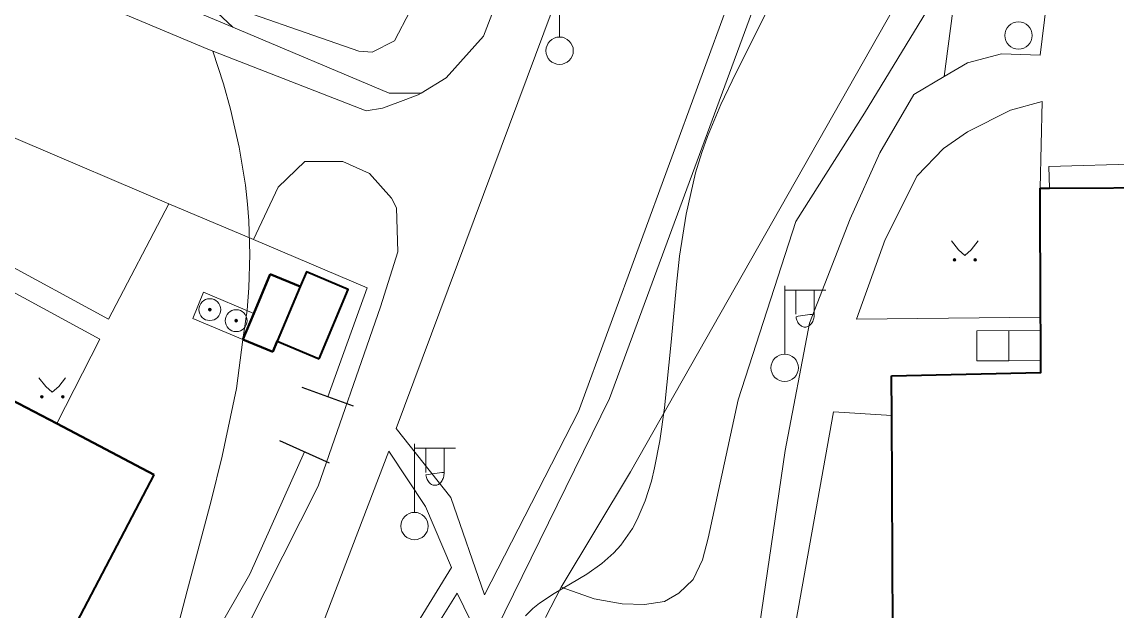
# Model space of a CAD drawing. Extents: x 1000 to 4000, y -5000 to -1000.
# Drawn here: x 1431.4 to 1511.5, y -4206 to -4163 of the extents above; entities that cross this region are included whole.
import ezdxf

# ---------------------------------------------------------------- set-up
doc = ezdxf.new("R2010")
doc.units = 0
doc.header["$MEASUREMENT"] = 0
for name, color, linetype in [('11', 7, 'CONTINUOUS'), ('СЛОЙ_11', 7, 'CONTINUOUS'), ('СЛОЙ_24', 7, 'CONTINUOUS'), ('СЛОЙ_3', 7, 'CONTINUOUS'), ('СЛОЙ_37', 7, 'CONTINUOUS'), ('СЛОЙ_41', 7, 'CONTINUOUS'), ('СЛОЙ_50', 7, 'CONTINUOUS'), ('СЛОЙ_6', 7, 'CONTINUOUS'), ('СЛОЙ_7', 7, 'CONTINUOUS')]:
    doc.layers.add(name, color=color, linetype=linetype)

# ---------------------------------------------------------------- blocks, each defined once
blk = doc.blocks.new('VOROTA')
at = {"layer": '11', "color": 3, "linetype": 'Continuous'}
blk.add_line((0, -2.001), (0, 2), dxfattribs=at)

msp = doc.modelspace()

# ---------------------------------------------------------------- linework, layer by layer
at = {"layer": 'СЛОЙ_11', "color": 253, "linetype": 'Continuous', "lineweight": 0}
for points in [[(1470.859, -4204.285), (1475.915, -4195.847), (1501.73, -4150.374)], [(1446.853, -4163.351), (1432.747, -4157.413)], [(1460.614, -4168.165), (1458.289, -4168.165), (1446.853, -4163.351)], [(1429.139, -4170.713), (1442.178, -4176.252)], [(1442.178, -4176.252), (1448.359, -4178.877)], [(1448.359, -4178.877), (1456.682, -4182.412)], [(1456.682, -4182.412), (1453.799, -4190.379)], [(1452.11, -4194.399), (1448.104, -4203.334), (1427.353, -4239.493)], [(1469.701, -4206.515), (1470.859, -4204.285)]]:
    msp.add_lwpolyline(points, dxfattribs=at)
at = {"layer": 'СЛОЙ_24', "color": 253, "linetype": 'Continuous', "lineweight": 0}
for p, q in [((1472.132, -4191.435), (1488.691, -4146.302)), ((1474.39, -4190.498), (1490.379, -4147.101)), ((1505.856, -4175.123), (1506.012, -4168.783)), ((1422.845, -4176.596), (1437.771, -4184.698)), ((1442.178, -4176.252), (1437.771, -4184.698)), ((1437.136, -4186.164), (1434.006, -4192.333)), ((1495.014, -4191.738), (1490.771, -4191.478))]:
    msp.add_line(p, q, dxfattribs=at)
for points in [[(1458.803, -4192.69), (1477.256, -4143.176)], [(1470.392, -4150.157), (1466.585, -4160.29), (1465.192, -4163.996), (1462.456, -4167.059)], [(1433.414, -4160.052), (1445.026, -4164.948), (1456.615, -4169.465), (1457.788, -4169.27), (1458.921, -4168.859), (1460.396, -4168.296), (1460.614, -4168.165)], [(1508.325, -4161.898), (1506.338, -4161.614), (1505.857, -4165.388), (1503.048, -4165.307), (1500.56, -4165.95), (1498.861, -4166.956)], [(1460.614, -4168.165), (1462.456, -4167.059)], [(1498.861, -4166.956), (1496.627, -4168.278), (1494.139, -4172.533), (1491.972, -4177.35), (1489.003, -4184.977), (1487.239, -4194.288), (1484.912, -4210.104)], [(1506.012, -4168.783), (1503.69, -4169.402), (1500.56, -4171.007), (1498.794, -4172.212), (1496.868, -4174.219), (1494.541, -4178.875), (1492.441, -4184.688)], [(1448.359, -4178.877), (1450.164, -4175.037), (1452.127, -4173.163), (1454.893, -4173.163), (1456.856, -4174.055), (1458.463, -4175.841), (1458.819, -4176.555), (1458.909, -4179.769), (1457.659, -4183.786), (1453.109, -4196.908), (1447.934, -4207.139), (1436.959, -4226.956), (1412.868, -4267.886)], [(1422.108, -4177.983), (1437.136, -4186.164)], [(1492.441, -4184.688), (1505.899, -4184.56)], [(1466.106, -4207.383), (1474.39, -4190.498)], [(1465.245, -4204.848), (1472.132, -4191.435)], [(1490.771, -4191.478), (1487.881, -4207.535)], [(1458.803, -4192.69), (1462.785, -4197.728), (1465.245, -4204.848)], [(1458.274, -4194.35), (1460.947, -4198.402), (1462.837, -4202.852), (1456.813, -4212.646), (1423.267, -4269.091), (1416.655, -4268.384)], [(1422.247, -4259), (1433.946, -4238.89), (1450.884, -4210.599), (1452.972, -4208.176), (1458.274, -4194.35)], [(1432.247, -4267.688), (1424.228, -4268.948), (1451.803, -4223.057), (1463.253, -4204.723), (1464.721, -4207.72)]]:
    msp.add_lwpolyline(points, dxfattribs=at)
at = {"layer": 'СЛОЙ_3', "color": 253, "linetype": 'Continuous', "lineweight": 0}
for p, q in [((1470.746, -4164.066), (1470.746, -4159.066)), ((1487.193, -4187.254), (1487.193, -4182.254)), ((1487.193, -4185.254), (1487.193, -4182.254)), ((1487.193, -4182.568), (1490.193, -4182.568)), ((1488.014, -4184.336), (1488.014, -4182.568)), ((1489.356, -4184.336), (1489.356, -4182.568)), ((1460.14, -4198.818), (1460.14, -4193.818)), ((1460.14, -4196.818), (1460.14, -4193.818)), ((1460.14, -4194.132), (1463.14, -4194.132)), ((1460.961, -4195.9), (1460.961, -4194.132)), ((1462.303, -4195.9), (1462.303, -4194.132))]:
    msp.add_line(p, q, dxfattribs=at)
for points in [[(1489.356, -4184.336, -0.035191), (1489.343, -4184.52, -0.036545), (1489.305, -4184.697, -0.03934), (1489.243, -4184.86, -0.0437), (1489.16, -4185.003, -0.049642), (1489.058, -4185.12, -0.056748), (1488.942, -4185.207, -0.0637), (1488.816, -4185.261, -0.068204), (1488.685, -4185.279, -0.068204), (1488.554, -4185.261, -0.0637), (1488.428, -4185.207, -0.056748), (1488.312, -4185.12, -0.049642), (1488.21, -4185.003, -0.0437), (1488.127, -4184.86, -0.03934), (1488.065, -4184.697, -0.036545), (1488.027, -4184.52, -0.035191)], [(1462.303, -4195.9, -0.035191), (1462.29, -4196.084, -0.036545), (1462.252, -4196.261, -0.03934), (1462.19, -4196.424, -0.0437), (1462.107, -4196.567, -0.049642), (1462.005, -4196.684, -0.056748), (1461.889, -4196.771, -0.0637), (1461.763, -4196.825, -0.068204), (1461.632, -4196.843, -0.068204), (1461.501, -4196.825, -0.0637), (1461.375, -4196.771, -0.056748), (1461.259, -4196.684, -0.049642), (1461.157, -4196.567, -0.0437), (1461.074, -4196.424, -0.03934), (1461.012, -4196.261, -0.036545), (1460.974, -4196.084, -0.035191)]]:
    msp.add_lwpolyline(points, format="xyb", close=True, dxfattribs=at)
for centre in [(1504.28, -4163.96), (1470.746, -4165.066), (1487.193, -4188.254), (1460.14, -4199.818)]:
    msp.add_circle(centre, 1, dxfattribs=at)
at = {"layer": 'СЛОЙ_37', "color": 253, "linetype": 'Continuous', "lineweight": 0}
for p, q in [((1500.003, -4158.186), (1498.861, -4166.956)), ((1444.449, -4161.041), (1446.853, -4163.351))]:
    msp.add_line(p, q, dxfattribs=at)
for points in [[(1444.449, -4161.041), (1456.08, -4165.112), (1457.052, -4165.184), (1458.672, -4164.355), (1459.825, -4162.158), (1464.254, -4150.197), (1470.359, -4135.068), (1475.432, -4123.438), (1479.59, -4113.209)], [(1478.422, -4205.347), (1479.467, -4204.735), (1480.511, -4203.726), (1481.195, -4202.285), (1481.591, -4200.7), (1483.789, -4190.596), (1488.013, -4177.547), (1493.018, -4169.642), (1500.003, -4158.186)], [(1470.859, -4204.285), (1473.28, -4205.139), (1475.31, -4205.513), (1476.946, -4205.563)], [(1476.946, -4205.563), (1478.422, -4205.347)]]:
    msp.add_lwpolyline(points, dxfattribs=at)
at = {"layer": 'СЛОЙ_41', "color": 253, "linetype": 'Continuous', "lineweight": 0}
for p, q in [((1499.386, -4178.978), (1499.896, -4179.628)), ((1501.336, -4178.978), (1500.826, -4179.628)), ((1499.896, -4179.628), (1500.356, -4180.038)), ((1500.826, -4179.628), (1500.356, -4180.038)), ((1432.692, -4188.972), (1433.202, -4189.622)), ((1434.642, -4188.972), (1434.132, -4189.622)), ((1433.202, -4189.622), (1433.662, -4190.032)), ((1434.132, -4189.622), (1433.662, -4190.032))]:
    msp.add_line(p, q, dxfattribs=at)
for centre in [(1499.6, -4180.366), (1501.121, -4180.366), (1432.906, -4190.362), (1434.427, -4190.362)]:
    msp.add_circle(centre, 0.0976, dxfattribs=at)
for points in [[(1499.504, -4180.385), (1499.502, -4180.366), (1499.504, -4180.347)], [(1499.509, -4180.403), (1499.504, -4180.347), (1499.509, -4180.329)], [(1499.504, -4180.385), (1499.504, -4180.347), (1499.509, -4180.403)], [(1499.518, -4180.42), (1499.509, -4180.329), (1499.518, -4180.312)], [(1499.509, -4180.403), (1499.509, -4180.329), (1499.518, -4180.42)], [(1499.531, -4180.435), (1499.518, -4180.312), (1499.531, -4180.297)], [(1499.518, -4180.42), (1499.518, -4180.312), (1499.531, -4180.435)], [(1499.545, -4180.447), (1499.531, -4180.297), (1499.545, -4180.285)], [(1499.531, -4180.435), (1499.531, -4180.297), (1499.545, -4180.447)], [(1499.562, -4180.456), (1499.545, -4180.285), (1499.562, -4180.276)], [(1499.545, -4180.447), (1499.545, -4180.285), (1499.562, -4180.456)], [(1499.581, -4180.462), (1499.562, -4180.276), (1499.581, -4180.27)], [(1499.562, -4180.456), (1499.562, -4180.276), (1499.581, -4180.462)], [(1499.6, -4180.464), (1499.581, -4180.27), (1499.6, -4180.268)], [(1499.581, -4180.462), (1499.581, -4180.27), (1499.6, -4180.464)], [(1501.025, -4180.385), (1501.023, -4180.366), (1501.025, -4180.347)], [(1501.03, -4180.403), (1501.025, -4180.347), (1501.03, -4180.329)], [(1501.025, -4180.385), (1501.025, -4180.347), (1501.03, -4180.403)], [(1501.039, -4180.42), (1501.03, -4180.329), (1501.039, -4180.312)], [(1501.03, -4180.403), (1501.03, -4180.329), (1501.039, -4180.42)], [(1501.052, -4180.435), (1501.039, -4180.312), (1501.052, -4180.297)], [(1501.039, -4180.42), (1501.039, -4180.312), (1501.052, -4180.435)], [(1501.066, -4180.447), (1501.052, -4180.297), (1501.066, -4180.285)], [(1501.052, -4180.435), (1501.052, -4180.297), (1501.066, -4180.447)], [(1501.083, -4180.456), (1501.066, -4180.285), (1501.083, -4180.276)], [(1501.066, -4180.447), (1501.066, -4180.285), (1501.083, -4180.456)], [(1501.102, -4180.462), (1501.083, -4180.276), (1501.102, -4180.27)], [(1501.083, -4180.456), (1501.083, -4180.276), (1501.102, -4180.462)], [(1501.121, -4180.464), (1501.102, -4180.27), (1501.121, -4180.268)], [(1501.102, -4180.462), (1501.102, -4180.27), (1501.121, -4180.464)], [(1432.81, -4190.381), (1432.808, -4190.362), (1432.81, -4190.342)], [(1432.816, -4190.399), (1432.81, -4190.342), (1432.816, -4190.324)], [(1432.81, -4190.381), (1432.81, -4190.342), (1432.816, -4190.399)], [(1432.825, -4190.416), (1432.816, -4190.324), (1432.825, -4190.307)], [(1432.816, -4190.399), (1432.816, -4190.324), (1432.825, -4190.416)], [(1432.837, -4190.431), (1432.825, -4190.307), (1432.837, -4190.293)], [(1432.825, -4190.416), (1432.825, -4190.307), (1432.837, -4190.431)], [(1432.852, -4190.443), (1432.837, -4190.293), (1432.852, -4190.28)], [(1432.837, -4190.431), (1432.837, -4190.293), (1432.852, -4190.443)], [(1432.869, -4190.452), (1432.852, -4190.28), (1432.869, -4190.271)], [(1432.852, -4190.443), (1432.852, -4190.28), (1432.869, -4190.452)], [(1432.887, -4190.457), (1432.869, -4190.271), (1432.887, -4190.266)], [(1432.869, -4190.452), (1432.869, -4190.271), (1432.887, -4190.457)], [(1432.906, -4190.459), (1432.887, -4190.266), (1432.906, -4190.264)], [(1432.887, -4190.457), (1432.887, -4190.266), (1432.906, -4190.459)], [(1434.331, -4190.381), (1434.329, -4190.362), (1434.331, -4190.342)], [(1434.337, -4190.399), (1434.331, -4190.342), (1434.337, -4190.324)], [(1434.331, -4190.381), (1434.331, -4190.342), (1434.337, -4190.399)], [(1434.346, -4190.416), (1434.337, -4190.324), (1434.346, -4190.307)], [(1434.337, -4190.399), (1434.337, -4190.324), (1434.346, -4190.416)], [(1434.358, -4190.431), (1434.346, -4190.307), (1434.358, -4190.293)], [(1434.346, -4190.416), (1434.346, -4190.307), (1434.358, -4190.431)], [(1434.373, -4190.443), (1434.358, -4190.293), (1434.373, -4190.28)], [(1434.358, -4190.431), (1434.358, -4190.293), (1434.373, -4190.443)], [(1434.39, -4190.452), (1434.373, -4190.28), (1434.39, -4190.271)], [(1434.373, -4190.443), (1434.373, -4190.28), (1434.39, -4190.452)], [(1434.408, -4190.457), (1434.39, -4190.271), (1434.408, -4190.266)], [(1434.39, -4190.452), (1434.39, -4190.271), (1434.408, -4190.457)], [(1434.427, -4190.459), (1434.408, -4190.266), (1434.427, -4190.264)], [(1434.408, -4190.457), (1434.408, -4190.266), (1434.427, -4190.459)]]:
    msp.add_solid(points, dxfattribs=at)
at = {"layer": 'СЛОЙ_41', "color": 253, "linetype": 'Continuous', "lineweight": 0, "extrusion": (0, 0, -1)}
for points in [[(-1499.6, -4180.464), (-1499.6, -4180.268), (-1499.619, -4180.462)], [(-1499.619, -4180.462), (-1499.6, -4180.268), (-1499.619, -4180.27)], [(-1499.619, -4180.462), (-1499.619, -4180.27), (-1499.637, -4180.456)], [(-1499.637, -4180.456), (-1499.619, -4180.27), (-1499.637, -4180.276)], [(-1499.637, -4180.456), (-1499.637, -4180.276), (-1499.654, -4180.447)], [(-1499.654, -4180.447), (-1499.637, -4180.276), (-1499.654, -4180.285)], [(-1499.654, -4180.447), (-1499.654, -4180.285), (-1499.669, -4180.435)], [(-1499.669, -4180.435), (-1499.654, -4180.285), (-1499.669, -4180.297)], [(-1499.669, -4180.435), (-1499.669, -4180.297), (-1499.681, -4180.42)], [(-1499.681, -4180.42), (-1499.669, -4180.297), (-1499.681, -4180.312)], [(-1499.681, -4180.42), (-1499.681, -4180.312), (-1499.69, -4180.403)], [(-1499.69, -4180.403), (-1499.681, -4180.312), (-1499.69, -4180.329)], [(-1499.69, -4180.403), (-1499.69, -4180.329), (-1499.695, -4180.385)], [(-1499.695, -4180.385), (-1499.69, -4180.329), (-1499.695, -4180.347)], [(-1499.695, -4180.385), (-1499.695, -4180.347), (-1499.697, -4180.366)], [(-1501.121, -4180.464), (-1501.121, -4180.268), (-1501.14, -4180.462)], [(-1501.14, -4180.462), (-1501.121, -4180.268), (-1501.14, -4180.27)], [(-1501.14, -4180.462), (-1501.14, -4180.27), (-1501.158, -4180.456)], [(-1501.158, -4180.456), (-1501.14, -4180.27), (-1501.158, -4180.276)], [(-1501.158, -4180.456), (-1501.158, -4180.276), (-1501.175, -4180.447)], [(-1501.175, -4180.447), (-1501.158, -4180.276), (-1501.175, -4180.285)], [(-1501.175, -4180.447), (-1501.175, -4180.285), (-1501.19, -4180.435)], [(-1501.19, -4180.435), (-1501.175, -4180.285), (-1501.19, -4180.297)], [(-1501.19, -4180.435), (-1501.19, -4180.297), (-1501.202, -4180.42)], [(-1501.202, -4180.42), (-1501.19, -4180.297), (-1501.202, -4180.312)], [(-1501.202, -4180.42), (-1501.202, -4180.312), (-1501.211, -4180.403)], [(-1501.211, -4180.403), (-1501.202, -4180.312), (-1501.211, -4180.329)], [(-1501.211, -4180.403), (-1501.211, -4180.329), (-1501.216, -4180.385)], [(-1501.216, -4180.385), (-1501.211, -4180.329), (-1501.216, -4180.347)], [(-1501.216, -4180.385), (-1501.216, -4180.347), (-1501.218, -4180.366)], [(-1432.906, -4190.459), (-1432.906, -4190.264), (-1432.925, -4190.457)], [(-1432.925, -4190.457), (-1432.906, -4190.264), (-1432.925, -4190.266)], [(-1432.925, -4190.457), (-1432.925, -4190.266), (-1432.943, -4190.452)], [(-1432.943, -4190.452), (-1432.925, -4190.266), (-1432.943, -4190.271)], [(-1432.943, -4190.452), (-1432.943, -4190.271), (-1432.96, -4190.443)], [(-1432.96, -4190.443), (-1432.943, -4190.271), (-1432.96, -4190.28)], [(-1432.96, -4190.443), (-1432.96, -4190.28), (-1432.975, -4190.431)], [(-1432.975, -4190.431), (-1432.96, -4190.28), (-1432.975, -4190.293)], [(-1432.975, -4190.431), (-1432.975, -4190.293), (-1432.987, -4190.416)], [(-1432.987, -4190.416), (-1432.975, -4190.293), (-1432.987, -4190.307)], [(-1432.987, -4190.416), (-1432.987, -4190.307), (-1432.996, -4190.399)], [(-1432.996, -4190.399), (-1432.987, -4190.307), (-1432.996, -4190.324)], [(-1432.996, -4190.399), (-1432.996, -4190.324), (-1433.002, -4190.381)], [(-1433.002, -4190.381), (-1432.996, -4190.324), (-1433.002, -4190.342)], [(-1433.002, -4190.381), (-1433.002, -4190.342), (-1433.004, -4190.362)], [(-1434.427, -4190.459), (-1434.427, -4190.264), (-1434.446, -4190.457)], [(-1434.446, -4190.457), (-1434.427, -4190.264), (-1434.446, -4190.266)], [(-1434.446, -4190.457), (-1434.446, -4190.266), (-1434.464, -4190.452)], [(-1434.464, -4190.452), (-1434.446, -4190.266), (-1434.464, -4190.271)], [(-1434.464, -4190.452), (-1434.464, -4190.271), (-1434.481, -4190.443)], [(-1434.481, -4190.443), (-1434.464, -4190.271), (-1434.481, -4190.28)], [(-1434.481, -4190.443), (-1434.481, -4190.28), (-1434.496, -4190.431)], [(-1434.496, -4190.431), (-1434.481, -4190.28), (-1434.496, -4190.293)], [(-1434.496, -4190.431), (-1434.496, -4190.293), (-1434.508, -4190.416)], [(-1434.508, -4190.416), (-1434.496, -4190.293), (-1434.508, -4190.307)], [(-1434.508, -4190.416), (-1434.508, -4190.307), (-1434.517, -4190.399)], [(-1434.517, -4190.399), (-1434.508, -4190.307), (-1434.517, -4190.324)], [(-1434.517, -4190.399), (-1434.517, -4190.324), (-1434.523, -4190.381)], [(-1434.523, -4190.381), (-1434.517, -4190.324), (-1434.523, -4190.342)], [(-1434.523, -4190.381), (-1434.523, -4190.342), (-1434.525, -4190.362)]]:
    msp.add_solid(points, dxfattribs=at)
at = {"layer": 'СЛОЙ_50', "color": 253, "linetype": 'Continuous', "lineweight": 0}
for points in [[(1476.416, -4199.34), (1477.003, -4197.977), (1477.452, -4196.548), (1477.691, -4195.57), (1478.065, -4193.58), (1478.406, -4191.172), (1478.891, -4186.377), (1479.277, -4182.164), (1479.515, -4180.084), (1479.992, -4177.008), (1480.684, -4173.993), (1481.135, -4172.513), (1481.555, -4171.335), (1482.526, -4169.01), (1483.617, -4166.713), (1485.152, -4163.665), (1485.912, -4162.136)], [(1442.223, -4209.504), (1443.515, -4204.566), (1445.27, -4197.986), (1446.082, -4194.699), (1447.117, -4189.774), (1447.597, -4186.172), (1447.907, -4184.043), (1448.025, -4182.409), (1448.096, -4179.96), (1448.026, -4177.516), (1447.934, -4176.296), (1447.779, -4174.902), (1447.322, -4172.119), (1446.688, -4169.341), (1446.179, -4167.492), (1445.408, -4165.097)], [(1475.209, -4201.211), (1476.061, -4199.989), (1476.416, -4199.34)], [(1468.253, -4206.382), (1468.792, -4205.847), (1469.267, -4205.47), (1470.351, -4204.756), (1472.726, -4203.343), (1473.834, -4202.564), (1474.703, -4201.778), (1475.209, -4201.211)]]:
    msp.add_lwpolyline(points, dxfattribs=at)
at = {"layer": 'СЛОЙ_6', "color": 253, "linetype": 'Continuous', "lineweight": 50}
for p, q in [((1449.595, -4181.402), (1448.394, -4184.269)), ((1451.783, -4182.318), (1449.595, -4181.402)), ((1448.394, -4184.269), (1447.597, -4186.172)), ((1449.785, -4187.089), (1447.597, -4186.172)), ((1449.785, -4187.089), (1450.11, -4186.314)), ((1434.006, -4192.333), (1423.687, -4186.922)), ((1441.122, -4196.065), (1434.006, -4192.333))]:
    msp.add_line(p, q, dxfattribs=at)
at = {"layer": 'СЛОЙ_6', "color": 253, "linetype": 'Continuous', "lineweight": 40}
for points in [[(1505.856, -4175.123), (1506.542, -4175.12)], [(1505.899, -4184.56), (1505.856, -4175.123)], [(1506.542, -4175.12), (1515.934, -4175.077)], [(1453.164, -4187.593), (1455.29, -4182.518), (1452.236, -4181.239), (1451.783, -4182.318)], [(1451.783, -4182.318), (1450.11, -4186.314)], [(1505.904, -4185.527), (1505.899, -4184.56)], [(1505.914, -4187.723), (1505.904, -4185.527)], [(1450.11, -4186.314), (1453.164, -4187.593)], [(1494.996, -4188.835), (1505.918, -4188.588), (1505.914, -4187.723)], [(1495.014, -4191.738), (1494.996, -4188.835)], [(1495.109, -4207.382), (1495.014, -4191.738)], [(1420.321, -4235.731), (1441.122, -4196.065)]]:
    msp.add_lwpolyline(points, dxfattribs=at)
at = {"layer": 'СЛОЙ_7', "color": 253, "linetype": 'Continuous', "lineweight": 0}
for p, q in [((1506.499, -4173.524), (1515.886, -4173.271)), ((1506.542, -4175.12), (1506.499, -4173.524)), ((1444.723, -4182.731), (1443.926, -4184.634)), ((1448.394, -4184.269), (1444.723, -4182.731)), ((1443.926, -4184.634), (1447.597, -4186.172)), ((1505.904, -4185.527), (1501.235, -4185.546)), ((1501.235, -4185.546), (1501.244, -4187.742)), ((1503.57, -4185.537), (1503.579, -4187.733)), ((1501.244, -4187.742), (1503.579, -4187.733)), ((1503.579, -4187.733), (1505.914, -4187.723))]:
    msp.add_line(p, q, dxfattribs=at)
for centre, radius in [((1445.178, -4183.996), 0.8), ((1445.178, -4183.996), 0.102), ((1447.102, -4184.805), 0.8), ((1447.102, -4184.805), 0.102)]:
    msp.add_circle(centre, radius, dxfattribs=at)
for points in [[(1445.078, -4184.016), (1445.076, -4183.996), (1445.078, -4183.976)], [(1445.084, -4184.035), (1445.078, -4183.976), (1445.084, -4183.957)], [(1445.078, -4184.016), (1445.078, -4183.976), (1445.084, -4184.035)], [(1445.094, -4184.053), (1445.084, -4183.957), (1445.094, -4183.94)], [(1445.084, -4184.035), (1445.084, -4183.957), (1445.094, -4184.053)], [(1445.106, -4184.068), (1445.094, -4183.94), (1445.106, -4183.924)], [(1445.094, -4184.053), (1445.094, -4183.94), (1445.106, -4184.068)], [(1445.122, -4184.081), (1445.106, -4183.924), (1445.122, -4183.912)], [(1445.106, -4184.068), (1445.106, -4183.924), (1445.122, -4184.081)], [(1445.139, -4184.091), (1445.122, -4183.912), (1445.139, -4183.902)], [(1445.122, -4184.081), (1445.122, -4183.912), (1445.139, -4184.091)], [(1445.158, -4184.096), (1445.139, -4183.902), (1445.158, -4183.896)], [(1445.139, -4184.091), (1445.139, -4183.902), (1445.158, -4184.096)], [(1445.178, -4184.098), (1445.158, -4183.896), (1445.178, -4183.894)], [(1445.158, -4184.096), (1445.158, -4183.896), (1445.178, -4184.098)], [(1447.008, -4184.844), (1447.002, -4184.785), (1447.008, -4184.766)], [(1447.018, -4184.862), (1447.008, -4184.766), (1447.018, -4184.749)], [(1447.008, -4184.844), (1447.008, -4184.766), (1447.018, -4184.862)], [(1447.03, -4184.877), (1447.018, -4184.749), (1447.03, -4184.733)], [(1447.018, -4184.862), (1447.018, -4184.749), (1447.03, -4184.877)], [(1447.046, -4184.89), (1447.03, -4184.733), (1447.046, -4184.721)], [(1447.03, -4184.877), (1447.03, -4184.733), (1447.046, -4184.89)], [(1447.063, -4184.9), (1447.046, -4184.721), (1447.063, -4184.711)], [(1447.046, -4184.89), (1447.046, -4184.721), (1447.063, -4184.9)], [(1447.082, -4184.905), (1447.063, -4184.711), (1447.082, -4184.705)], [(1447.063, -4184.9), (1447.063, -4184.711), (1447.082, -4184.905)], [(1447.102, -4184.907), (1447.082, -4184.705), (1447.102, -4184.703)], [(1447.082, -4184.905), (1447.082, -4184.705), (1447.102, -4184.907)], [(1447.002, -4184.825), (1447, -4184.805), (1447.002, -4184.785)], [(1447.002, -4184.825), (1447.002, -4184.785), (1447.008, -4184.844)]]:
    msp.add_solid(points, dxfattribs=at)
at = {"layer": 'СЛОЙ_7', "color": 253, "linetype": 'Continuous', "lineweight": 0, "extrusion": (0, 0, -1)}
for points in [[(-1445.178, -4184.098), (-1445.178, -4183.894), (-1445.198, -4184.096)], [(-1445.198, -4184.096), (-1445.178, -4183.894), (-1445.198, -4183.896)], [(-1445.198, -4184.096), (-1445.198, -4183.896), (-1445.217, -4184.091)], [(-1445.217, -4184.091), (-1445.198, -4183.896), (-1445.217, -4183.902)], [(-1445.217, -4184.091), (-1445.217, -4183.902), (-1445.235, -4184.081)], [(-1445.235, -4184.081), (-1445.217, -4183.902), (-1445.235, -4183.912)], [(-1445.235, -4184.081), (-1445.235, -4183.912), (-1445.25, -4184.068)], [(-1445.25, -4184.068), (-1445.235, -4183.912), (-1445.25, -4183.924)], [(-1445.25, -4184.068), (-1445.25, -4183.924), (-1445.263, -4184.053)], [(-1445.263, -4184.053), (-1445.25, -4183.924), (-1445.263, -4183.94)], [(-1445.263, -4184.053), (-1445.263, -4183.94), (-1445.273, -4184.035)], [(-1445.273, -4184.035), (-1445.263, -4183.94), (-1445.273, -4183.957)], [(-1445.273, -4184.035), (-1445.273, -4183.957), (-1445.278, -4184.016)], [(-1445.278, -4184.016), (-1445.273, -4183.957), (-1445.278, -4183.976)], [(-1445.278, -4184.016), (-1445.278, -4183.976), (-1445.28, -4183.996)], [(-1447.102, -4184.907), (-1447.102, -4184.703), (-1447.122, -4184.905)], [(-1447.122, -4184.905), (-1447.102, -4184.703), (-1447.122, -4184.705)], [(-1447.122, -4184.905), (-1447.122, -4184.705), (-1447.141, -4184.9)], [(-1447.141, -4184.9), (-1447.122, -4184.705), (-1447.141, -4184.711)], [(-1447.141, -4184.9), (-1447.141, -4184.711), (-1447.159, -4184.89)], [(-1447.159, -4184.89), (-1447.141, -4184.711), (-1447.159, -4184.721)], [(-1447.159, -4184.89), (-1447.159, -4184.721), (-1447.174, -4184.877)], [(-1447.174, -4184.877), (-1447.159, -4184.721), (-1447.174, -4184.733)], [(-1447.174, -4184.877), (-1447.174, -4184.733), (-1447.187, -4184.862)], [(-1447.187, -4184.862), (-1447.174, -4184.733), (-1447.187, -4184.749)], [(-1447.187, -4184.862), (-1447.187, -4184.749), (-1447.197, -4184.844)], [(-1447.197, -4184.844), (-1447.187, -4184.749), (-1447.197, -4184.766)], [(-1447.197, -4184.844), (-1447.197, -4184.766), (-1447.202, -4184.825)], [(-1447.202, -4184.825), (-1447.197, -4184.766), (-1447.202, -4184.785)], [(-1447.202, -4184.825), (-1447.202, -4184.785), (-1447.204, -4184.805)]]:
    msp.add_solid(points, dxfattribs=at)

# ---------------------------------------------------------------- block references
at = {"layer": 'СЛОЙ_11', "color": 253, "linetype": 'Continuous', "lineweight": 0, "xscale": 0.9999988758296842, "yscale": 0.9999988758296842, "zscale": 0.9999988758296842, "rotation": 70.10645385547848}
msp.add_blockref('VOROTA', (1453.799, -4190.379), dxfattribs=at)
at = {"layer": 'СЛОЙ_11', "color": 253, "linetype": 'Continuous', "lineweight": 0, "rotation": 65.85091524855437}
msp.add_blockref('VOROTA', (1452.11, -4194.399), dxfattribs=at)

doc.saveas('drawing.dxf')
